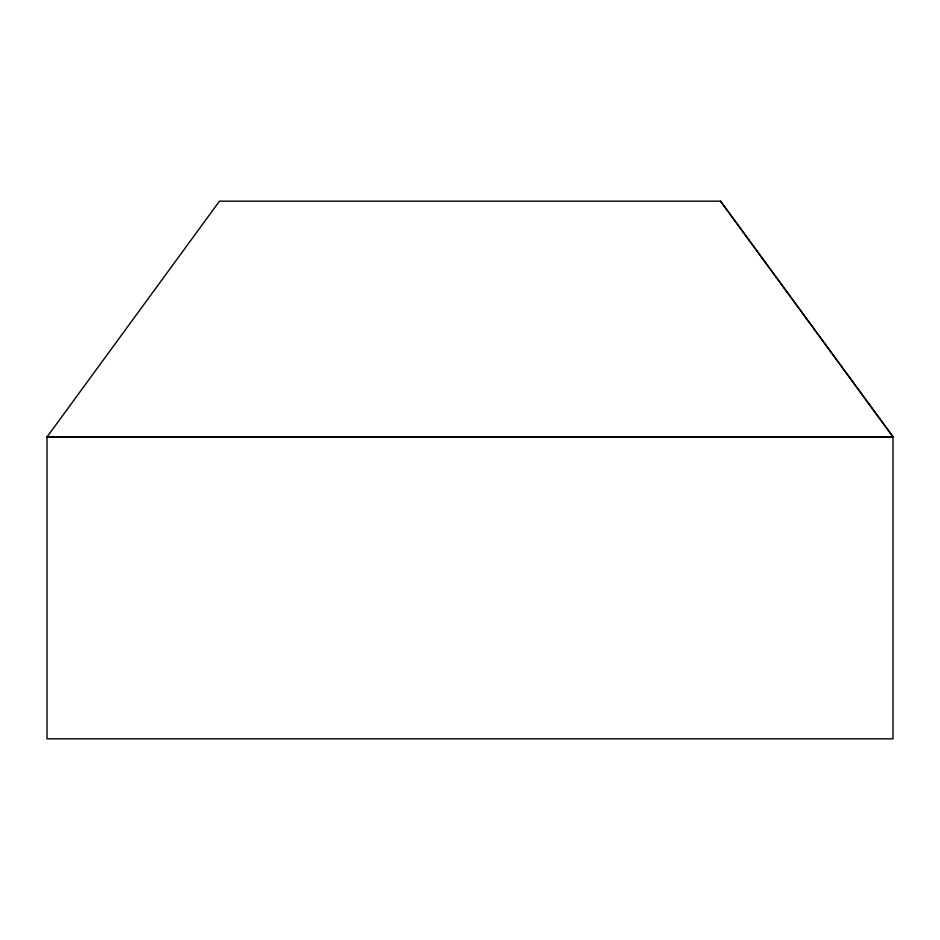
<?xml version="1.0" encoding="UTF-8"?>
<svg xmlns="http://www.w3.org/2000/svg" width="940" height="940" viewBox="0 0 940 940"><rect width="100%" height="100%" fill="white"/><g stroke="black" fill="none" stroke-linecap="round" stroke-linejoin="round"><path stroke-width="1.41" d="M720.522 201.172L219.478 201.172L47 436.994L893 436.994L720.522 201.172L893 436.606L893 738.828L47 738.828L47 436.606M47 436.736L893 436.736"/></g></svg>
